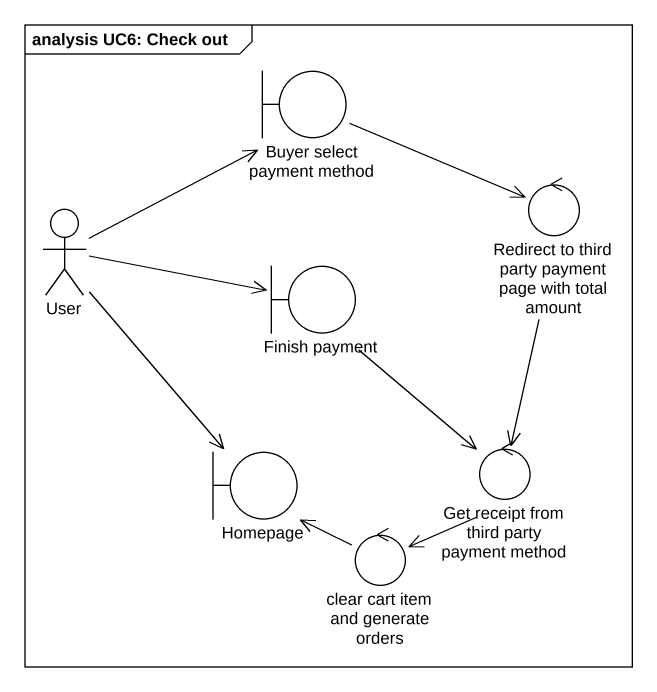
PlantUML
@startuml
mainframe analysis UC6: Check out
boundary "Buyer select payment method" as Buyer_select_payment_method
control "Redirect to third party payment page with total amount" as Redirect_to_third_party
actor User
boundary "Finish payment" as Finish_payment
boundary Homepage
control "Get receipt from third party payment method" as Get_receipt_from_third
control "clear cart item and generate orders" as clear_cart_item_and
Buyer_select_payment_method -right-> Redirect_to_third_party
Redirect_to_third_party --> Get_receipt_from_third
User -up-> Buyer_select_payment_method
User -right-> Finish_payment
User --> Homepage
Finish_payment --> Get_receipt_from_third
Get_receipt_from_third --> clear_cart_item_and
clear_cart_item_and -up-> Homepage
@enduml
